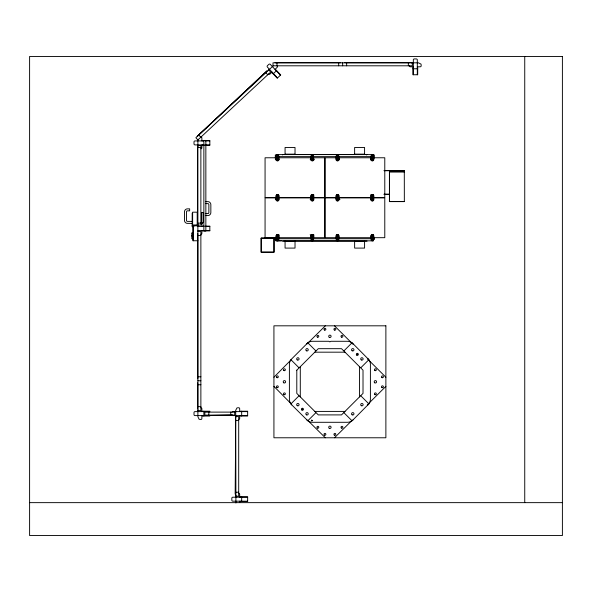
<?xml version="1.0" encoding="UTF-8"?>
<svg xmlns="http://www.w3.org/2000/svg" width="592" height="592" viewBox="0 0 592 592"><rect width="100%" height="100%" fill="white"/><g stroke="black" fill="none" stroke-linecap="round" stroke-linejoin="round"><path stroke-width="0.89" d="M197.891 139.608L197.891 225.115L200.873 225.115L200.873 145.499L197.891 145.499M197.891 225.419L198.091 224.716M197.891 410.522L198.091 409.827M235.705 496.111L235.905 495.408M273.926 377.237L290.776 360.173M385.88 386.354L367.314 404.839M312.206 420.675C310.6 419.883 312.406 421.467 312.258 420.483C311.192 420.202 311.999 421.778 311.747 420.187M300.292 396.892L300.292 366.7M359.514 366.7L359.514 396.892M268.191 70.559L268.561 69.945M315.832 412.757L307.803 420.779L291.73 404.847A7.962 7.962 0 0 1 289.399 399.215L289.399 364.376A7.962 7.962 0 0 1 290.916 359.699L307.803 342.805L315.832 350.834M343.974 412.757L352.003 420.779L352.95 419.965L368.89 403.892L360.868 395.87M366.478 154.941L366.973 154.445L282.584 154.445L282.584 154.941M306.996 343.952L325.341 325.815M298.938 395.87L290.916 403.892L291.73 404.847M343.974 350.834L352.003 342.805L352.95 343.619L368.89 359.699L360.868 367.721M351.522 420.919L334.465 437.777M272.076 72.106L269.967 74.074A0.992 0.992 0 0 1 268.561 74.022M274.991 69.39L277.1 67.421A0.992 0.992 0 0 0 277.152 66.015M272.483 72.542L272.194 72.816L277.219 78.203L280.712 74.94L275.687 69.56L275.398 69.826M273.149 73.837L276.642 70.574M411.536 63.018L412.232 62.819M281.378 240.678L275.561 240.752L275.221 237.991L261.183 237.991M273.719 65.401L195.856 137.744L197.891 139.927L270.67 72.054L268.635 69.871M311.636 420.172L312.176 420.313M344.995 352.181L314.811 352.181M314.811 411.41L344.995 411.41M367.314 358.752L385.88 377.237M413.327 66.8L410.441 66.8A0.992 0.992 0 0 1 409.442 65.801M417.308 66.8L420.194 66.8A0.992 0.992 0 0 0 421.186 65.801L421.045 64.114L418.403 62.819L273.001 62.819L273.001 65.801L412.328 65.801L412.328 62.819M413.327 67.392L412.927 67.392L412.927 74.755L417.7 74.755L417.7 67.392L417.308 67.392M412.927 68.79L417.7 68.79M203.863 140.926L195.005 140.926A0.992 0.992 0 0 0 194.006 141.917L194.006 143.908A0.992 0.992 0 0 0 195.005 144.907L204.307 144.907M205.409 140.926L209.834 140.926M205.409 144.907L209.834 144.907M204.307 145.306L202.464 145.306L202.464 144.907M205.565 145.306L209.834 145.306L209.834 140.526L202.464 140.526L202.464 140.926M200.873 147.489L197.491 147.489L197.491 223.125L200.873 223.125M285.07 154.142L295.023 154.142M354.63 154.142L364.583 154.142M277.152 154.941L275.317 154.941L275.317 158.123M275.317 158.922L278.07 158.922M336.744 158.922L339.497 158.922M275.317 159.714L278.987 159.714M310.156 159.714L314.278 159.714M336.744 159.714L339.497 159.714M370.673 159.714L373.419 159.714M384.119 170.444L404.299 170.444L404.343 201.613L389.418 201.613L389.418 171.754L404.343 171.754M384.119 170.74L404.299 170.74M404.247 171.858L389.514 171.858L389.514 201.509L404.247 201.509M384.09 194.132L389.432 194.124M384.09 194.428L389.432 194.428M311.991 194.849L313.827 194.849M370.673 194.849L373.419 194.849M275.317 198.831L278.07 198.831M336.744 198.831L339.497 198.831M370.673 198.831L373.419 198.831M275.317 199.622L278.07 199.622M310.156 199.622L312.909 199.622M336.744 199.622L339.963 199.622M370.673 199.622L373.419 199.622M205.676 201.635L207.859 201.635A2.982 2.982 0 0 1 210.848 204.617L210.848 212.58A2.982 2.982 0 0 1 207.859 215.569L205.291 215.569M205.676 203.626L207.859 203.626A0.992 0.992 0 0 1 208.858 204.617L208.858 212.58A0.992 0.992 0 0 1 207.859 213.579L205.291 213.579M192.185 221.386L187.464 221.386A0.992 0.992 0 0 1 186.465 220.394L186.465 211.832A0.992 0.992 0 0 1 187.464 210.841L189.647 210.841L189.647 208.85L187.464 208.85A2.982 2.982 0 0 0 184.475 211.832L184.475 220.394A2.982 2.982 0 0 0 187.464 223.376L192.185 223.376M192.185 225.123L197.21 225.123M193.295 225.796L197.876 225.796M192.185 225.966L193.865 225.966M204.307 226.114L202.464 226.114L202.464 226.514M205.565 226.114L209.834 226.114L209.834 230.887L202.464 230.887L202.464 230.495M197.891 226.514L203.863 226.514M205.409 226.514L209.834 226.514M193.865 226.662L192.185 226.662L192.185 213.127M193.295 226.877L192.851 226.877L192.851 240.759L197.876 240.759M197.891 230.495L203.863 230.495M205.409 230.495L209.834 230.495M197.891 231.487L200.873 231.487L200.873 410.619L197.891 410.619M192.851 232.693L191.956 232.693L191.956 238.768L192.851 238.768M191.956 233.44L192.851 233.44M197.787 233.477L197.787 378.776M277.13 234.758L278.987 234.758M310.156 234.758L313.827 234.758M336.293 234.758L338.58 234.758M371.591 234.758L373.434 234.758M191.956 234.935L192.851 234.935M277.152 235.253L278.987 235.253M311.074 235.253L313.827 235.253M336.744 235.253L338.58 235.253M371.591 235.253L373.419 235.253M197.891 235.468L200.873 235.468M191.956 235.683L192.851 235.683M191.956 235.779L192.851 235.779M191.956 236.526L192.851 236.526M191.956 238.021L192.851 238.021M275.657 238.287L261.124 238.287L261.124 252.222L274.059 252.222L274.059 238.287M261.22 238.391L273.955 238.391M275.317 238.739L374.336 238.739M277.152 239.531L275.317 239.531L275.317 237.821M282.68 241.122L367.07 241.122M285.07 241.425L295.023 241.425M354.63 241.425L364.583 241.425M197.891 376.786L200.873 376.786M197.891 380.767L200.873 380.767M197.787 382.758L197.787 408.628M197.891 384.748L200.873 384.748M197.891 406.637L200.873 406.637M247.648 411.618L232.819 411.618A0.992 0.992 0 0 0 231.96 412.113M247.648 415.599L232.819 415.599A0.992 0.992 0 0 1 232.323 415.466M235.705 416.59L238.694 416.59L238.694 496.207L235.705 496.207M235.705 420.572L238.694 420.572M235.705 492.226L238.694 492.226M247.648 497.206L232.819 497.206A0.992 0.992 0 0 0 231.827 498.198L231.827 500.188A0.992 0.992 0 0 0 232.819 501.18L247.648 501.18M29.6 502.645L562.4 502.645M334.465 325.815L352.95 344.233M325.341 437.777L307.64 420.276M290.916 359.699L298.938 367.721M291.419 404.055L273.926 386.354M280.423 75.214L270.307 64.373A0.992 0.992 0 0 0 268.901 64.321L267.443 65.675A0.992 0.992 0 0 0 267.399 67.081L277.507 77.929M265.727 72.587L267.762 74.77M198.764 135.028L200.799 137.211M235.905 417.39L235.705 416.694M235.905 502.978L235.712 410.3L237 407.873L238.694 407.733A0.992 0.992 0 0 1 239.686 408.732L239.686 411.618M197.891 146.002L197.972 146.505M524.741 56.447L524.741 502.645M417.308 74.755L417.308 59.933A0.992 0.992 0 0 0 416.309 58.934L414.319 58.934A0.992 0.992 0 0 0 413.327 59.933L413.327 74.755M410.337 62.715L344.655 62.715M408.347 62.819L408.347 65.801M374.336 154.941L374.336 158.123M374.336 237.821L374.336 239.531M373.493 238.798L373.493 240.84L276.36 240.84L276.36 238.798M364.583 154.445L364.583 147.475L354.63 147.475L354.63 154.445M364.583 241.122L364.583 248.092L354.63 248.092L354.63 241.122M346.646 62.819L346.646 65.801M342.664 62.819L342.664 65.801M340.674 62.715L274.991 62.715M338.683 62.819L338.683 65.801M295.023 154.445L295.023 147.475L285.07 147.475L285.07 154.445M295.023 241.122L295.023 248.092L285.07 248.092L285.07 241.122M276.982 62.819L276.982 65.801M273.955 238.287L273.955 252.118L261.22 252.118L261.22 238.287M241.677 411.218L241.677 415.998M241.677 496.806L241.677 501.579M240.285 411.618L240.285 411.218L247.648 411.218L247.648 415.998L240.285 415.998L240.285 415.599M240.285 497.206L240.285 496.806L247.648 496.806L247.648 501.579L240.285 501.579L240.285 501.18M239.686 415.599L239.686 418.485A0.992 0.992 0 0 1 238.694 419.476M239.686 497.206L239.686 494.32A0.992 0.992 0 0 0 238.694 493.321M239.686 501.18L239.686 502.623M230.732 412.113L230.732 415.103M208.835 412.113L208.835 415.103M203.863 411.218L203.863 415.998M202.464 411.618L202.464 411.218L209.834 411.218L209.834 411.618L195.005 411.618A0.992 0.992 0 0 0 194.006 412.609L194.006 414.6A0.992 0.992 0 0 0 195.005 415.599L209.834 415.599L209.834 415.998L202.464 415.998L202.464 415.599M201.872 140.926L201.872 138.04A0.992 0.992 0 0 0 200.873 137.041M201.872 144.907L201.872 147.793A0.992 0.992 0 0 1 200.873 148.784M201.872 226.514L201.872 223.628A0.992 0.992 0 0 0 200.873 222.629M201.872 230.495L201.872 233.381A0.992 0.992 0 0 1 200.873 234.373M201.872 411.618L201.872 408.732A0.992 0.992 0 0 0 200.873 407.733M201.872 415.599L201.872 418.485A0.992 0.992 0 0 1 200.873 419.476L199.104 419.284L197.891 416.694L197.876 225.286L193.295 225.286L193.295 240.759M201.842 212.58L201.842 223.924M197.21 225.966L197.21 212.18L192.637 212.18L192.637 225.123M352.95 343.619A7.962 7.962 0 0 0 347.326 341.288L330.906 341.288L329.825 341.873L328.9 341.288L312.48 341.288A7.962 7.962 0 0 0 306.856 343.619M368.076 404.847A7.962 7.962 0 0 0 370.407 399.215L370.407 364.376A7.962 7.962 0 0 0 368.076 358.745M306.856 419.965A7.962 7.962 0 0 0 312.48 422.296L347.326 422.296A7.962 7.962 0 0 0 352.95 419.965M302.061 409.19C303.245 409.338 302.475 408.991 302.061 409.19M356.954 354.297C358.234 354.401 357.265 354.245 356.969 354.231M276.841 157.413C277.559 160.106 279.01 155.652 276.841 157.413M277.078 155.8C277.537 157.531 278.469 154.667 277.078 155.8M277.078 159.181C277.537 160.913 278.469 158.049 277.078 159.181M276.841 197.521C277.559 200.214 279.01 195.76 276.841 197.521M277.078 195.9C277.537 197.639 278.469 194.768 277.078 195.9M277.078 199.289C277.537 201.021 278.469 198.157 277.078 199.289M275.731 240.123L276.708 240.204L275.731 240.123M276.841 237.621C277.559 240.322 279.01 235.86 276.841 237.621M277.078 236.008C277.537 237.747 278.469 234.876 277.078 236.008M277.078 239.39C277.537 241.129 278.469 238.258 277.078 239.39M311.673 157.413C312.391 160.106 313.834 155.652 311.673 157.413M311.91 155.8C312.369 157.531 313.301 154.667 311.91 155.8M311.91 159.181C312.369 160.913 313.301 158.049 311.91 159.181M311.673 197.521C312.391 200.214 313.834 195.76 311.673 197.521M311.91 195.9C312.369 197.639 313.301 194.768 311.91 195.9M311.91 199.289C312.369 201.021 313.301 198.157 311.91 199.289M311.91 236.008C312.369 237.747 313.301 234.876 311.91 236.008M311.673 237.621C312.391 240.322 313.834 235.86 311.673 237.621M311.91 239.39C312.369 241.129 313.301 238.258 311.91 239.39M337.092 155.8C337.551 157.531 338.483 154.667 337.092 155.8M336.855 157.413C337.566 160.106 339.016 155.652 336.855 157.413M337.092 159.181C337.551 160.913 338.483 158.049 337.092 159.181M336.855 197.521C337.566 200.214 339.016 195.76 336.855 197.521M337.092 195.9C337.551 197.639 338.483 194.768 337.092 195.9M337.092 199.289C337.551 201.021 338.483 198.157 337.092 199.289M336.855 237.621C337.566 240.322 339.016 235.86 336.855 237.621M337.092 236.008C337.551 237.747 338.483 234.876 337.092 236.008M337.092 239.39C337.551 241.129 338.483 238.258 337.092 239.39M371.924 155.8C372.383 157.531 373.315 154.667 371.924 155.8M371.687 157.413C372.398 160.106 373.848 155.652 371.687 157.413M371.924 159.181C372.383 160.913 373.315 158.049 371.924 159.181M371.687 197.521C372.398 200.214 373.848 195.76 371.687 197.521M371.924 195.9C372.383 197.639 373.315 194.768 371.924 195.9M371.924 199.289C372.383 201.021 373.315 198.157 371.924 199.289M371.687 237.621C372.398 240.322 373.848 235.86 371.687 237.621M371.924 236.008C372.383 237.747 373.315 234.876 371.924 236.008M371.924 239.39C372.383 241.129 373.315 238.258 371.924 239.39M296.792 370.192L296.792 393.399L318.296 414.903L341.51 414.903L363.014 393.399L363.014 370.192L341.51 348.681L318.296 348.681L296.792 370.192M203.581 221.933L201.643 223.924L201.643 212.58L203.581 212.58L203.581 221.933M266.911 70.936L197.24 136.315L266.911 70.936M562.4 56.447L29.6 56.447L29.6 535.553L562.4 535.553L562.4 56.447M205.853 140.43L203.863 140.43L203.863 230.991L205.853 230.991L205.853 140.43M373.493 154.593L276.36 154.593L276.36 156.636L373.493 156.636L373.493 154.593M276.013 157.775L265.068 157.775L265.068 197.587L276.013 197.587L276.013 195.945A1.495 1.495 0 0 1 277.507 194.45A1.495 1.495 0 0 1 279.002 195.945L279.002 197.587L310.844 197.587L310.844 195.945A1.495 1.495 0 0 1 312.339 194.45A1.495 1.495 0 0 1 313.834 195.945L313.834 197.587L324.779 197.587L324.779 157.775L313.834 157.775L313.834 159.418A1.495 1.495 0 0 1 312.339 160.913A1.495 1.495 0 0 1 310.844 159.418L310.844 157.775L279.002 157.775L279.002 159.418A1.495 1.495 0 0 1 277.507 160.913A1.495 1.495 0 0 1 276.013 159.418L276.013 157.775M336.027 157.775L325.075 157.775L325.075 197.587L336.027 197.587L336.027 195.945A1.495 1.495 0 0 1 337.514 194.45A1.495 1.495 0 0 1 339.009 195.945L339.009 197.587L370.858 197.587L370.858 195.945A1.495 1.495 0 0 1 372.346 194.45A1.495 1.495 0 0 1 373.841 195.945L373.841 197.587L384.785 197.587L384.785 157.775L373.841 157.775L373.841 159.418A1.495 1.495 0 0 1 372.346 160.913A1.495 1.495 0 0 1 370.858 159.418L370.858 157.775L339.009 157.775L339.009 159.418A1.495 1.495 0 0 1 337.514 160.913A1.495 1.495 0 0 1 336.027 159.418L336.027 157.775M276.013 197.883L265.068 197.883L265.068 237.688L276.013 237.688L276.013 236.045A1.495 1.495 0 0 1 277.507 234.558A1.495 1.495 0 0 1 279.002 236.045L279.002 237.688L310.844 237.688L310.844 236.045A1.495 1.495 0 0 1 312.339 234.558A1.495 1.495 0 0 1 313.834 236.045L313.834 237.688L324.779 237.688L324.779 197.883L313.834 197.883L313.834 199.526A1.495 1.495 0 0 1 312.339 201.021A1.495 1.495 0 0 1 310.844 199.526L310.844 197.883L279.002 197.883L279.002 199.526A1.495 1.495 0 0 1 277.507 201.021A1.495 1.495 0 0 1 276.013 199.526L276.013 197.883M336.027 197.883L325.075 197.883L325.075 237.688L336.027 237.688L336.027 236.045A1.495 1.495 0 0 1 337.514 234.558A1.495 1.495 0 0 1 339.009 236.045L339.009 237.688L370.858 237.688L370.858 236.045A1.495 1.495 0 0 1 372.346 234.558A1.495 1.495 0 0 1 373.841 236.045L373.841 237.688L384.785 237.688L384.785 197.883L373.841 197.883L373.841 199.526A1.495 1.495 0 0 1 372.346 201.021A1.495 1.495 0 0 1 370.858 199.526L370.858 197.883L339.009 197.883L339.009 199.526A1.495 1.495 0 0 1 337.514 201.021A1.495 1.495 0 0 1 336.027 199.526L336.027 197.883M385.88 325.815L273.926 325.815L273.926 437.777L385.88 437.777L385.88 325.815M234.713 412.113L204.854 412.113L204.854 415.103L234.713 415.103L234.713 412.113M232.723 415.199L206.845 415.495L232.723 415.199M235.609 418.581L235.305 494.216L235.609 418.581M373.589 159.418L373.589 155.837A1.243 1.243 0 0 0 372.346 154.593A1.243 1.243 0 0 0 371.103 155.837L371.103 159.418A1.243 1.243 0 0 0 372.346 160.661A1.243 1.243 0 0 0 373.589 159.418M373.589 199.526L373.589 195.945A1.243 1.243 0 0 0 372.346 194.701A1.243 1.243 0 0 0 371.103 195.945L371.103 199.526A1.243 1.243 0 0 0 372.346 200.769A1.243 1.243 0 0 0 373.589 199.526M373.589 239.634L373.589 236.045A1.243 1.243 0 0 0 372.346 234.802A1.243 1.243 0 0 0 371.103 236.045L371.103 239.634A1.243 1.243 0 0 0 372.346 240.877A1.243 1.243 0 0 0 373.589 239.634M338.757 159.418L338.757 155.837A1.243 1.243 0 0 0 337.514 154.593A1.243 1.243 0 0 0 336.271 155.837L336.271 159.418A1.243 1.243 0 0 0 337.514 160.661A1.243 1.243 0 0 0 338.757 159.418M338.757 199.526L338.757 195.945A1.243 1.243 0 0 0 337.514 194.701A1.243 1.243 0 0 0 336.271 195.945L336.271 199.526A1.243 1.243 0 0 0 337.514 200.769A1.243 1.243 0 0 0 338.757 199.526M338.757 239.634L338.757 236.045A1.243 1.243 0 0 0 337.514 234.802A1.243 1.243 0 0 0 336.271 236.045L336.271 239.634A1.243 1.243 0 0 0 337.514 240.877A1.243 1.243 0 0 0 338.757 239.634M313.582 159.418L313.582 155.837A1.243 1.243 0 0 0 312.339 154.593A1.243 1.243 0 0 0 311.096 155.837L311.096 159.418A1.243 1.243 0 0 0 312.339 160.661A1.243 1.243 0 0 0 313.582 159.418M313.582 199.526L313.582 195.945A1.243 1.243 0 0 0 312.339 194.701A1.243 1.243 0 0 0 311.096 195.945L311.096 199.526A1.243 1.243 0 0 0 312.339 200.769A1.243 1.243 0 0 0 313.582 199.526M313.582 239.634L313.582 236.045A1.243 1.243 0 0 0 312.339 234.802A1.243 1.243 0 0 0 311.096 236.045L311.096 239.634A1.243 1.243 0 0 0 312.339 240.877A1.243 1.243 0 0 0 313.582 239.634M278.751 159.418L278.751 155.837A1.243 1.243 0 0 0 277.507 154.593A1.243 1.243 0 0 0 276.264 155.837L276.264 159.418A1.243 1.243 0 0 0 277.507 160.661A1.243 1.243 0 0 0 278.751 159.418M278.751 199.526L278.751 195.945A1.243 1.243 0 0 0 277.507 194.701A1.243 1.243 0 0 0 276.264 195.945L276.264 199.526A1.243 1.243 0 0 0 277.507 200.769A1.243 1.243 0 0 0 278.751 199.526M278.751 239.634L278.751 236.045A1.243 1.243 0 0 0 277.507 234.802A1.243 1.243 0 0 0 276.264 236.045L276.264 239.634A1.243 1.243 0 0 0 277.507 240.877A1.243 1.243 0 0 0 278.751 239.634M297.243 359.929A1.191 1.191 0 0 0 299.078 358.974A1.191 1.191 0 0 0 297.332 357.864A1.191 1.191 0 0 0 297.243 359.929M306.39 350.782A1.191 1.191 0 0 0 308.225 349.828A1.191 1.191 0 0 0 306.478 348.718A1.191 1.191 0 0 0 306.39 350.782M352.136 350.782A1.191 1.191 0 0 0 353.964 349.828A1.191 1.191 0 0 0 352.218 348.718A1.191 1.191 0 0 0 352.136 350.782M361.283 359.929A1.191 1.191 0 0 0 363.118 358.974A1.191 1.191 0 0 0 361.372 357.864A1.191 1.191 0 0 0 361.283 359.929M356.813 355.193A0.992 0.992 0 0 0 358.345 354.393A0.992 0.992 0 0 0 356.887 353.468A0.992 0.992 0 0 0 356.813 355.193M361.283 405.675A1.191 1.191 0 0 0 363.118 404.713A1.191 1.191 0 0 0 361.372 403.603A1.191 1.191 0 0 0 361.283 405.675M352.136 414.822A1.191 1.191 0 0 0 353.964 413.867A1.191 1.191 0 0 0 352.218 412.757A1.191 1.191 0 0 0 352.136 414.822M297.243 405.675A1.191 1.191 0 0 0 299.078 404.713A1.191 1.191 0 0 0 297.332 403.603A1.191 1.191 0 0 0 297.243 405.675M306.39 414.822A1.191 1.191 0 0 0 308.225 413.867A1.191 1.191 0 0 0 306.478 412.757A1.191 1.191 0 0 0 306.39 414.822M301.927 410.078A0.992 0.992 0 0 0 303.452 409.279A0.992 0.992 0 0 0 302.001 408.354A0.992 0.992 0 0 0 301.927 410.078M341.436 428.075A0.947 0.947 0 0 0 342.886 427.313A0.947 0.947 0 0 0 341.51 426.44A0.947 0.947 0 0 0 341.436 428.075M317.356 428.075A0.947 0.947 0 0 0 318.807 427.313A0.947 0.947 0 0 0 317.423 426.44A0.947 0.947 0 0 0 317.356 428.075M324.423 435.135A0.947 0.947 0 0 0 325.874 434.38A0.947 0.947 0 0 0 324.49 433.499A0.947 0.947 0 0 0 324.423 435.135M334.369 435.135A0.947 0.947 0 0 0 335.827 434.38A0.947 0.947 0 0 0 334.443 433.499A0.947 0.947 0 0 0 334.369 435.135M329.263 428.282A1.191 1.191 0 0 0 331.098 427.328A1.191 1.191 0 0 0 329.352 426.218A1.191 1.191 0 0 0 329.263 428.282M283.916 394.635A0.947 0.947 0 0 0 285.366 393.88A0.947 0.947 0 0 0 283.982 392.999A0.947 0.947 0 0 0 283.916 394.635M283.916 370.548A0.947 0.947 0 0 0 285.366 369.793A0.947 0.947 0 0 0 283.982 368.912A0.947 0.947 0 0 0 283.916 370.548M276.849 387.568A0.947 0.947 0 0 0 278.299 386.813A0.947 0.947 0 0 0 276.923 385.932A0.947 0.947 0 0 0 276.849 387.568M276.849 377.615A0.947 0.947 0 0 0 278.299 376.86A0.947 0.947 0 0 0 276.923 375.979A0.947 0.947 0 0 0 276.849 377.615M283.783 382.802A1.191 1.191 0 0 0 285.618 381.847A1.191 1.191 0 0 0 283.871 380.737A1.191 1.191 0 0 0 283.783 382.802M374.877 370.548A0.947 0.947 0 0 0 376.327 369.793A0.947 0.947 0 0 0 374.943 368.912A0.947 0.947 0 0 0 374.877 370.548M374.877 394.635A0.947 0.947 0 0 0 376.327 393.88A0.947 0.947 0 0 0 374.943 392.999A0.947 0.947 0 0 0 374.877 394.635M381.944 387.568A0.947 0.947 0 0 0 383.394 386.813A0.947 0.947 0 0 0 382.01 385.932A0.947 0.947 0 0 0 381.944 387.568M381.944 377.615A0.947 0.947 0 0 0 383.394 376.86A0.947 0.947 0 0 0 382.01 375.979A0.947 0.947 0 0 0 381.944 377.615M374.743 382.802A1.191 1.191 0 0 0 376.579 381.847A1.191 1.191 0 0 0 374.832 380.737A1.191 1.191 0 0 0 374.743 382.802M317.356 337.114A0.947 0.947 0 0 0 318.807 336.352A0.947 0.947 0 0 0 317.423 335.479A0.947 0.947 0 0 0 317.356 337.114M341.436 337.114A0.947 0.947 0 0 0 342.886 336.352A0.947 0.947 0 0 0 341.51 335.479A0.947 0.947 0 0 0 341.436 337.114M324.423 330.047A0.947 0.947 0 0 0 325.874 329.285A0.947 0.947 0 0 0 324.49 328.412A0.947 0.947 0 0 0 324.423 330.047M334.369 330.047A0.947 0.947 0 0 0 335.827 329.285A0.947 0.947 0 0 0 334.443 328.412A0.947 0.947 0 0 0 334.369 330.047M329.263 337.322A1.191 1.191 0 0 0 331.098 336.367A1.191 1.191 0 0 0 329.352 335.257A1.191 1.191 0 0 0 329.263 337.322"/></g></svg>
